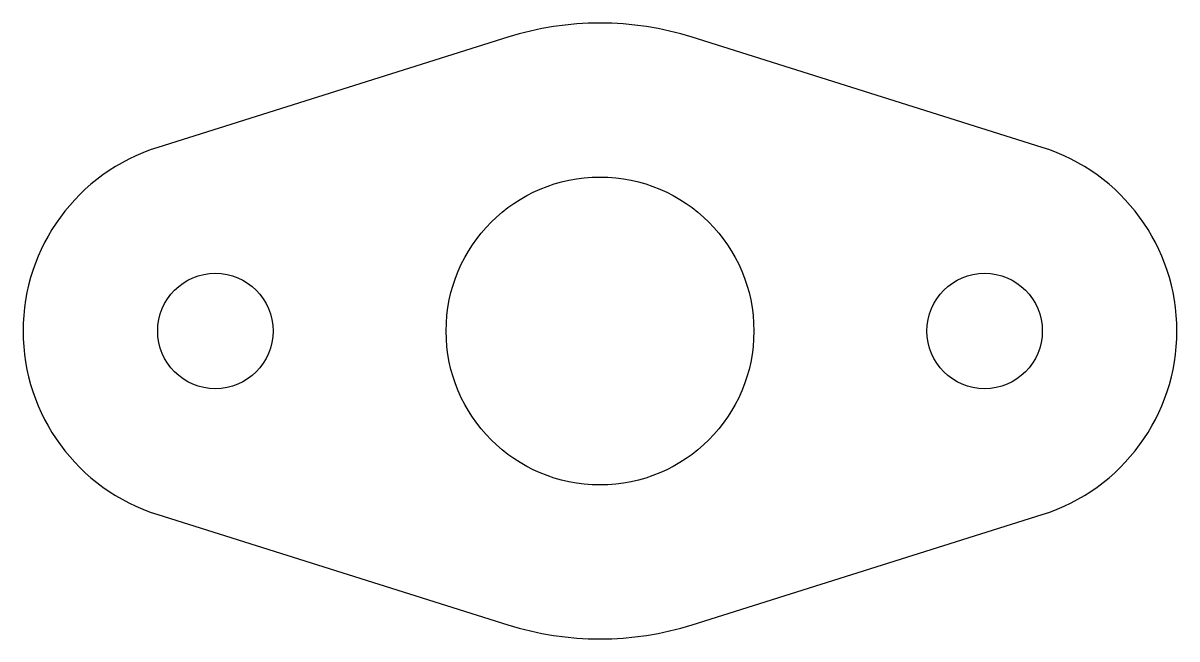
# Model space of a CAD drawing. Header units: millimetres. Extents: x -15 to 15, y -8 to 8.
import ezdxf

# ---------------------------------------------------------------- set-up
doc = ezdxf.new("R2010")
doc.units = ezdxf.units.MM

msp = doc.modelspace()

# ---------------------------------------------------------------- linework, layer by layer
at = {"color": 7, "linetype": 'Continuous', "lineweight": 25}
for p, q in [((-2.4, 7.632), (-11.5, 4.77)), ((11.5, 4.77), (2.4, 7.632)), ((-11.5, -4.77), (-2.4, -7.632)), ((2.4, -7.632), (11.5, -4.77))]:
    msp.add_line(p, q, dxfattribs=at)
for centre, radius in [((0, 0), 4), ((-10, 0), 1.5), ((10, 0), 1.5)]:
    msp.add_circle(centre, radius, dxfattribs=at)
for centre, radius, start, end in [((0, 0), 8, 72.5424, 107.4576), ((-10, 0), 5, 107.4576, 252.5424), ((10, 0), 5, 287.4576, 72.5424), ((0, 0), 8, 252.5424, 287.4576)]:
    msp.add_arc(centre, radius, start, end, dxfattribs=at)

doc.saveas('drawing.dxf')
